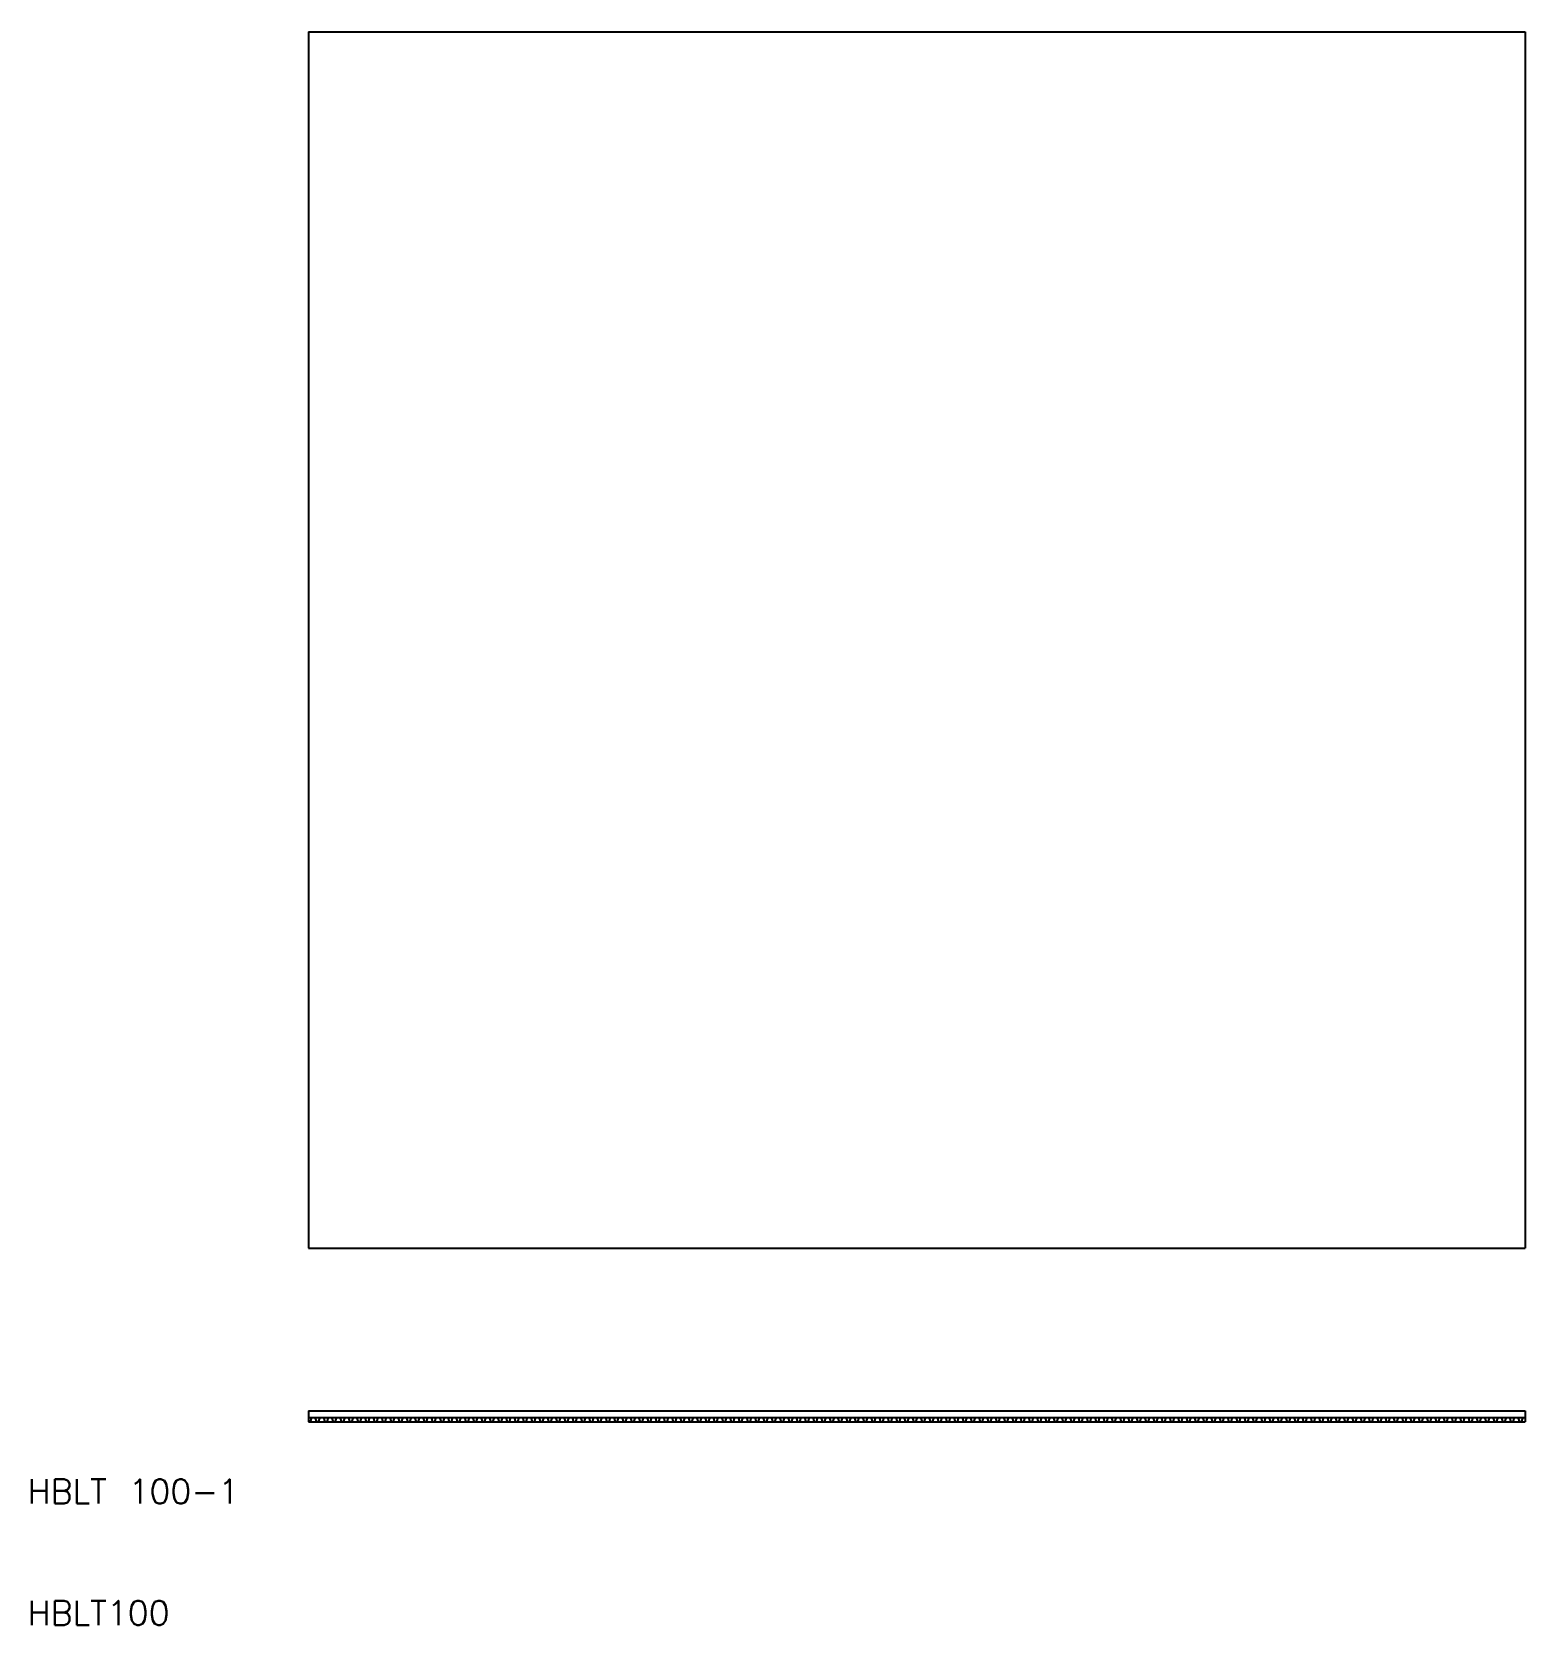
# Model space of a CAD drawing. Extents: x 10 to 133, y 10 to 141.
import ezdxf

# ---------------------------------------------------------------- set-up
doc = ezdxf.new("R2010")
doc.units = 0
doc.layers.get('0').update_dxf_attribs({"linetype": 'CONTINUOUS'})
doc.styles.get("Standard").update_dxf_attribs({"font": 'txt.shx', "bigfont": 'extfont.shx'})

msp = doc.modelspace()

# ---------------------------------------------------------------- linework, layer by layer
at = {"color": 7, "linetype": 'CONTINUOUS'}
for p, q in [((33.07, 141), (133.07, 141)), ((33.07, 141), (33.07, 41)), ((133.07, 141), (133.07, 41)), ((33.07, 41), (133.07, 41)), ((33.07, 27.62), (133.07, 27.62)), ((33.07, 27.62), (33.07, 26.72)), ((133.07, 27.62), (133.07, 26.72)), ((33.07, 27.06), (133.07, 27.06)), ((33.07, 26.72), (133.07, 26.72)), ((33.23, 26.72), (33.36, 27.06)), ((33.61, 27.06), (33.74, 26.72)), ((33.91, 26.72), (34.04, 27.06)), ((34.3, 27.06), (34.42, 26.72)), ((34.6, 26.72), (34.72, 27.06)), ((34.98, 27.06), (35.1, 26.72)), ((35.28, 26.72), (35.4, 27.06)), ((35.66, 27.06), (35.78, 26.72)), ((35.96, 26.72), (36.08, 27.06)), ((36.34, 27.06), (36.47, 26.72)), ((36.64, 26.72), (36.77, 27.06)), ((37.02, 27.06), (37.15, 26.72)), ((37.32, 26.72), (37.45, 27.06)), ((37.71, 27.06), (37.83, 26.72)), ((38.01, 26.72), (38.13, 27.06)), ((38.39, 27.06), (38.51, 26.72)), ((38.69, 26.72), (38.81, 27.06)), ((39.07, 27.06), (39.19, 26.72)), ((39.37, 26.72), (39.49, 27.06)), ((39.75, 27.06), (39.88, 26.72)), ((40.05, 26.72), (40.18, 27.06)), ((40.43, 27.06), (40.56, 26.72)), ((40.73, 26.72), (40.86, 27.06)), ((41.11, 27.06), (41.24, 26.72)), ((41.41, 26.72), (41.54, 27.06)), ((41.8, 27.06), (41.92, 26.72)), ((42.1, 26.72), (42.22, 27.06)), ((42.48, 27.06), (42.6, 26.72)), ((42.78, 26.72), (42.9, 27.06)), ((43.16, 27.06), (43.28, 26.72)), ((43.46, 26.72), (43.58, 27.06)), ((43.84, 27.06), (43.97, 26.72)), ((44.14, 26.72), (44.27, 27.06)), ((44.52, 27.06), (44.65, 26.72)), ((44.82, 26.72), (44.95, 27.06)), ((45.2, 27.06), (45.33, 26.72)), ((45.5, 26.72), (45.63, 27.06)), ((45.89, 27.06), (46.01, 26.72)), ((46.19, 26.72), (46.31, 27.06)), ((46.57, 27.06), (46.69, 26.72)), ((46.87, 26.72), (46.99, 27.06)), ((47.25, 27.06), (47.37, 26.72)), ((47.55, 26.72), (47.67, 27.06)), ((47.93, 27.06), (48.06, 26.72)), ((48.23, 26.72), (48.36, 27.06)), ((48.61, 27.06), (48.74, 26.72)), ((48.91, 26.72), (49.04, 27.06)), ((49.3, 27.06), (49.42, 26.72)), ((49.6, 26.72), (49.72, 27.06)), ((49.98, 27.06), (50.1, 26.72)), ((50.28, 26.72), (50.4, 27.06)), ((50.66, 27.06), (50.78, 26.72)), ((50.96, 26.72), (51.08, 27.06)), ((51.34, 27.06), (51.47, 26.72)), ((51.64, 26.72), (51.77, 27.06)), ((52.02, 27.06), (52.15, 26.72)), ((52.32, 26.72), (52.45, 27.06)), ((52.7, 27.06), (52.83, 26.72)), ((53, 26.72), (53.13, 27.06)), ((53.39, 27.06), (53.51, 26.72)), ((53.69, 26.72), (53.81, 27.06)), ((54.07, 27.06), (54.19, 26.72)), ((54.37, 26.72), (54.49, 27.06)), ((54.75, 27.06), (54.87, 26.72)), ((55.05, 26.72), (55.17, 27.06)), ((55.43, 27.06), (55.56, 26.72)), ((55.73, 26.72), (55.86, 27.06)), ((56.11, 27.06), (56.24, 26.72)), ((56.41, 26.72), (56.54, 27.06)), ((56.79, 27.06), (56.92, 26.72)), ((57.09, 26.72), (57.22, 27.06)), ((57.48, 27.06), (57.6, 26.72)), ((57.78, 26.72), (57.9, 27.06)), ((58.16, 27.06), (58.28, 26.72)), ((58.46, 26.72), (58.58, 27.06)), ((58.84, 27.06), (58.96, 26.72)), ((59.14, 26.72), (59.26, 27.06)), ((59.52, 27.06), (59.65, 26.72)), ((59.82, 26.72), (59.95, 27.06)), ((60.2, 27.06), (60.33, 26.72)), ((60.5, 26.72), (60.63, 27.06)), ((60.89, 27.06), (61.01, 26.72)), ((61.19, 26.72), (61.31, 27.06)), ((61.57, 27.06), (61.69, 26.72)), ((61.87, 26.72), (61.99, 27.06)), ((62.25, 27.06), (62.37, 26.72)), ((62.55, 26.72), (62.67, 27.06)), ((62.93, 27.06), (63.06, 26.72)), ((63.23, 26.72), (63.36, 27.06)), ((63.61, 27.06), (63.74, 26.72)), ((63.91, 26.72), (64.04, 27.06)), ((64.29, 27.06), (64.42, 26.72)), ((64.59, 26.72), (64.72, 27.06)), ((64.98, 27.06), (65.1, 26.72)), ((65.28, 26.72), (65.4, 27.06)), ((65.66, 27.06), (65.78, 26.72)), ((65.96, 26.72), (66.08, 27.06)), ((66.34, 27.06), (66.46, 26.72)), ((66.64, 26.72), (66.76, 27.06)), ((67.02, 27.06), (67.15, 26.72)), ((67.32, 26.72), (67.45, 27.06)), ((67.7, 27.06), (67.83, 26.72)), ((68, 26.72), (68.13, 27.06)), ((68.38, 27.06), (68.51, 26.72)), ((68.68, 26.72), (68.81, 27.06)), ((69.07, 27.06), (69.19, 26.72)), ((69.37, 26.72), (69.49, 27.06)), ((69.75, 27.06), (69.87, 26.72)), ((70.05, 26.72), (70.17, 27.06)), ((70.43, 27.06), (70.55, 26.72)), ((70.73, 26.72), (70.85, 27.06)), ((71.11, 27.06), (71.24, 26.72)), ((71.41, 26.72), (71.54, 27.06)), ((71.79, 27.06), (71.92, 26.72)), ((72.09, 26.72), (72.22, 27.06)), ((72.48, 27.06), (72.6, 26.72)), ((72.78, 26.72), (72.9, 27.06)), ((73.16, 27.06), (73.28, 26.72)), ((73.46, 26.72), (73.58, 27.06)), ((73.84, 27.06), (73.96, 26.72)), ((74.14, 26.72), (74.26, 27.06)), ((74.52, 27.06), (74.65, 26.72)), ((74.82, 26.72), (74.95, 27.06)), ((75.2, 27.06), (75.33, 26.72)), ((75.5, 26.72), (75.63, 27.06)), ((75.88, 27.06), (76.01, 26.72)), ((76.18, 26.72), (76.31, 27.06)), ((76.57, 27.06), (76.69, 26.72)), ((76.87, 26.72), (76.99, 27.06)), ((77.25, 27.06), (77.37, 26.72)), ((77.55, 26.72), (77.67, 27.06)), ((77.93, 27.06), (78.05, 26.72)), ((78.23, 26.72), (78.35, 27.06)), ((78.61, 27.06), (78.74, 26.72)), ((78.91, 26.72), (79.04, 27.06)), ((79.29, 27.06), (79.42, 26.72)), ((79.59, 26.72), (79.72, 27.06)), ((79.97, 27.06), (80.1, 26.72)), ((80.27, 26.72), (80.4, 27.06)), ((80.66, 27.06), (80.78, 26.72)), ((80.96, 26.72), (81.08, 27.06)), ((81.34, 27.06), (81.46, 26.72)), ((81.64, 26.72), (81.76, 27.06)), ((82.02, 27.06), (82.14, 26.72)), ((82.32, 26.72), (82.44, 27.06)), ((82.7, 27.06), (82.83, 26.72)), ((83, 26.72), (83.13, 27.06)), ((83.38, 27.06), (83.51, 26.72)), ((83.68, 26.72), (83.81, 27.06)), ((84.07, 27.06), (84.19, 26.72)), ((84.37, 26.72), (84.49, 27.06)), ((84.75, 27.06), (84.87, 26.72)), ((85.05, 26.72), (85.17, 27.06)), ((85.43, 27.06), (85.55, 26.72)), ((85.73, 26.72), (85.85, 27.06)), ((86.11, 27.06), (86.24, 26.72)), ((86.41, 26.72), (86.54, 27.06)), ((86.79, 27.06), (86.92, 26.72)), ((87.09, 26.72), (87.22, 27.06)), ((87.47, 27.06), (87.6, 26.72)), ((87.77, 26.72), (87.9, 27.06)), ((88.16, 27.06), (88.28, 26.72)), ((88.46, 26.72), (88.58, 27.06)), ((88.84, 27.06), (88.96, 26.72)), ((89.14, 26.72), (89.26, 27.06)), ((89.52, 27.06), (89.64, 26.72)), ((89.82, 26.72), (89.94, 27.06)), ((90.2, 27.06), (90.33, 26.72)), ((90.5, 26.72), (90.63, 27.06)), ((90.88, 27.06), (91.01, 26.72)), ((91.18, 26.72), (91.31, 27.06)), ((91.56, 27.06), (91.69, 26.72)), ((91.86, 26.72), (91.99, 27.06)), ((92.25, 27.06), (92.37, 26.72)), ((92.55, 26.72), (92.67, 27.06)), ((92.93, 27.06), (93.05, 26.72)), ((93.23, 26.72), (93.35, 27.06)), ((93.61, 27.06), (93.73, 26.72)), ((93.91, 26.72), (94.03, 27.06)), ((94.29, 27.06), (94.42, 26.72)), ((94.59, 26.72), (94.72, 27.06)), ((94.97, 27.06), (95.1, 26.72)), ((95.27, 26.72), (95.4, 27.06)), ((95.66, 27.06), (95.78, 26.72)), ((95.96, 26.72), (96.08, 27.06)), ((96.34, 27.06), (96.46, 26.72)), ((96.64, 26.72), (96.76, 27.06)), ((97.02, 27.06), (97.14, 26.72)), ((97.32, 26.72), (97.44, 27.06)), ((97.7, 27.06), (97.83, 26.72)), ((98, 26.72), (98.13, 27.06)), ((98.38, 27.06), (98.51, 26.72)), ((98.68, 26.72), (98.81, 27.06)), ((99.06, 27.06), (99.19, 26.72)), ((99.36, 26.72), (99.49, 27.06)), ((99.75, 27.06), (99.87, 26.72)), ((100.05, 26.72), (100.17, 27.06)), ((100.43, 27.06), (100.55, 26.72)), ((100.73, 26.72), (100.85, 27.06)), ((101.11, 27.06), (101.23, 26.72)), ((101.41, 26.72), (101.53, 27.06)), ((101.79, 27.06), (101.92, 26.72)), ((102.09, 26.72), (102.22, 27.06)), ((102.47, 27.06), (102.6, 26.72)), ((102.77, 26.72), (102.9, 27.06)), ((103.15, 27.06), (103.28, 26.72)), ((103.45, 26.72), (103.58, 27.06)), ((103.84, 27.06), (103.96, 26.72)), ((104.14, 26.72), (104.26, 27.06)), ((104.52, 27.06), (104.64, 26.72)), ((104.82, 26.72), (104.94, 27.06)), ((105.2, 27.06), (105.32, 26.72)), ((105.5, 26.72), (105.62, 27.06)), ((105.88, 27.06), (106.01, 26.72)), ((106.18, 26.72), (106.31, 27.06)), ((106.56, 27.06), (106.69, 26.72)), ((106.86, 26.72), (106.99, 27.06)), ((107.25, 27.06), (107.37, 26.72)), ((107.55, 26.72), (107.67, 27.06)), ((107.93, 27.06), (108.05, 26.72)), ((108.23, 26.72), (108.35, 27.06)), ((108.61, 27.06), (108.73, 26.72)), ((108.91, 26.72), (109.03, 27.06)), ((109.29, 27.06), (109.42, 26.72)), ((109.59, 26.72), (109.72, 27.06)), ((109.97, 27.06), (110.1, 26.72)), ((110.27, 26.72), (110.4, 27.06)), ((110.65, 27.06), (110.78, 26.72)), ((110.95, 26.72), (111.08, 27.06)), ((111.34, 27.06), (111.46, 26.72)), ((111.64, 26.72), (111.76, 27.06)), ((112.02, 27.06), (112.14, 26.72)), ((112.32, 26.72), (112.44, 27.06)), ((112.7, 27.06), (112.82, 26.72)), ((113, 26.72), (113.12, 27.06)), ((113.38, 27.06), (113.51, 26.72)), ((113.68, 26.72), (113.81, 27.06)), ((114.06, 27.06), (114.19, 26.72)), ((114.36, 26.72), (114.49, 27.06)), ((114.74, 27.06), (114.87, 26.72)), ((115.04, 26.72), (115.17, 27.06)), ((115.43, 27.06), (115.55, 26.72)), ((115.73, 26.72), (115.85, 27.06)), ((116.11, 27.06), (116.23, 26.72)), ((116.41, 26.72), (116.53, 27.06)), ((116.79, 27.06), (116.91, 26.72)), ((117.09, 26.72), (117.21, 27.06)), ((117.47, 27.06), (117.6, 26.72)), ((117.77, 26.72), (117.9, 27.06)), ((118.15, 27.06), (118.28, 26.72)), ((118.45, 26.72), (118.58, 27.06)), ((118.84, 27.06), (118.96, 26.72)), ((119.14, 26.72), (119.26, 27.06)), ((119.52, 27.06), (119.64, 26.72)), ((119.82, 26.72), (119.94, 27.06)), ((120.2, 27.06), (120.32, 26.72)), ((120.5, 26.72), (120.62, 27.06)), ((120.88, 27.06), (121.01, 26.72)), ((121.18, 26.72), (121.31, 27.06)), ((121.56, 27.06), (121.69, 26.72)), ((121.86, 26.72), (121.99, 27.06)), ((122.24, 27.06), (122.37, 26.72)), ((122.54, 26.72), (122.67, 27.06)), ((122.93, 27.06), (123.05, 26.72)), ((123.23, 26.72), (123.35, 27.06)), ((123.61, 27.06), (123.73, 26.72)), ((123.91, 26.72), (124.03, 27.06)), ((124.29, 27.06), (124.41, 26.72)), ((124.59, 26.72), (124.71, 27.06)), ((124.97, 27.06), (125.1, 26.72)), ((125.27, 26.72), (125.4, 27.06)), ((125.65, 27.06), (125.78, 26.72)), ((125.95, 26.72), (126.08, 27.06)), ((126.33, 27.06), (126.46, 26.72)), ((126.63, 26.72), (126.76, 27.06)), ((127.02, 27.06), (127.14, 26.72)), ((127.32, 26.72), (127.44, 27.06)), ((127.7, 27.06), (127.82, 26.72)), ((128, 26.72), (128.12, 27.06)), ((128.38, 27.06), (128.5, 26.72)), ((128.68, 26.72), (128.8, 27.06)), ((129.06, 27.06), (129.19, 26.72)), ((129.36, 26.72), (129.49, 27.06)), ((129.74, 27.06), (129.87, 26.72)), ((130.04, 26.72), (130.17, 27.06)), ((130.43, 27.06), (130.55, 26.72)), ((130.73, 26.72), (130.85, 27.06)), ((131.11, 27.06), (131.23, 26.72)), ((131.41, 26.72), (131.53, 27.06)), ((131.79, 27.06), (131.91, 26.72)), ((132.09, 26.72), (132.21, 27.06)), ((132.47, 27.06), (132.6, 26.72)), ((132.77, 26.72), (132.9, 27.06))]:
    msp.add_line(p, q, dxfattribs=at)

# ---------------------------------------------------------------- texts
for s, p in [('HBLT 100-1', (10, 20)), ('HBLT100', (10, 10))]:
    msp.add_text(s, height=2, dxfattribs=at).set_placement(p)

doc.saveas('drawing.dxf')
